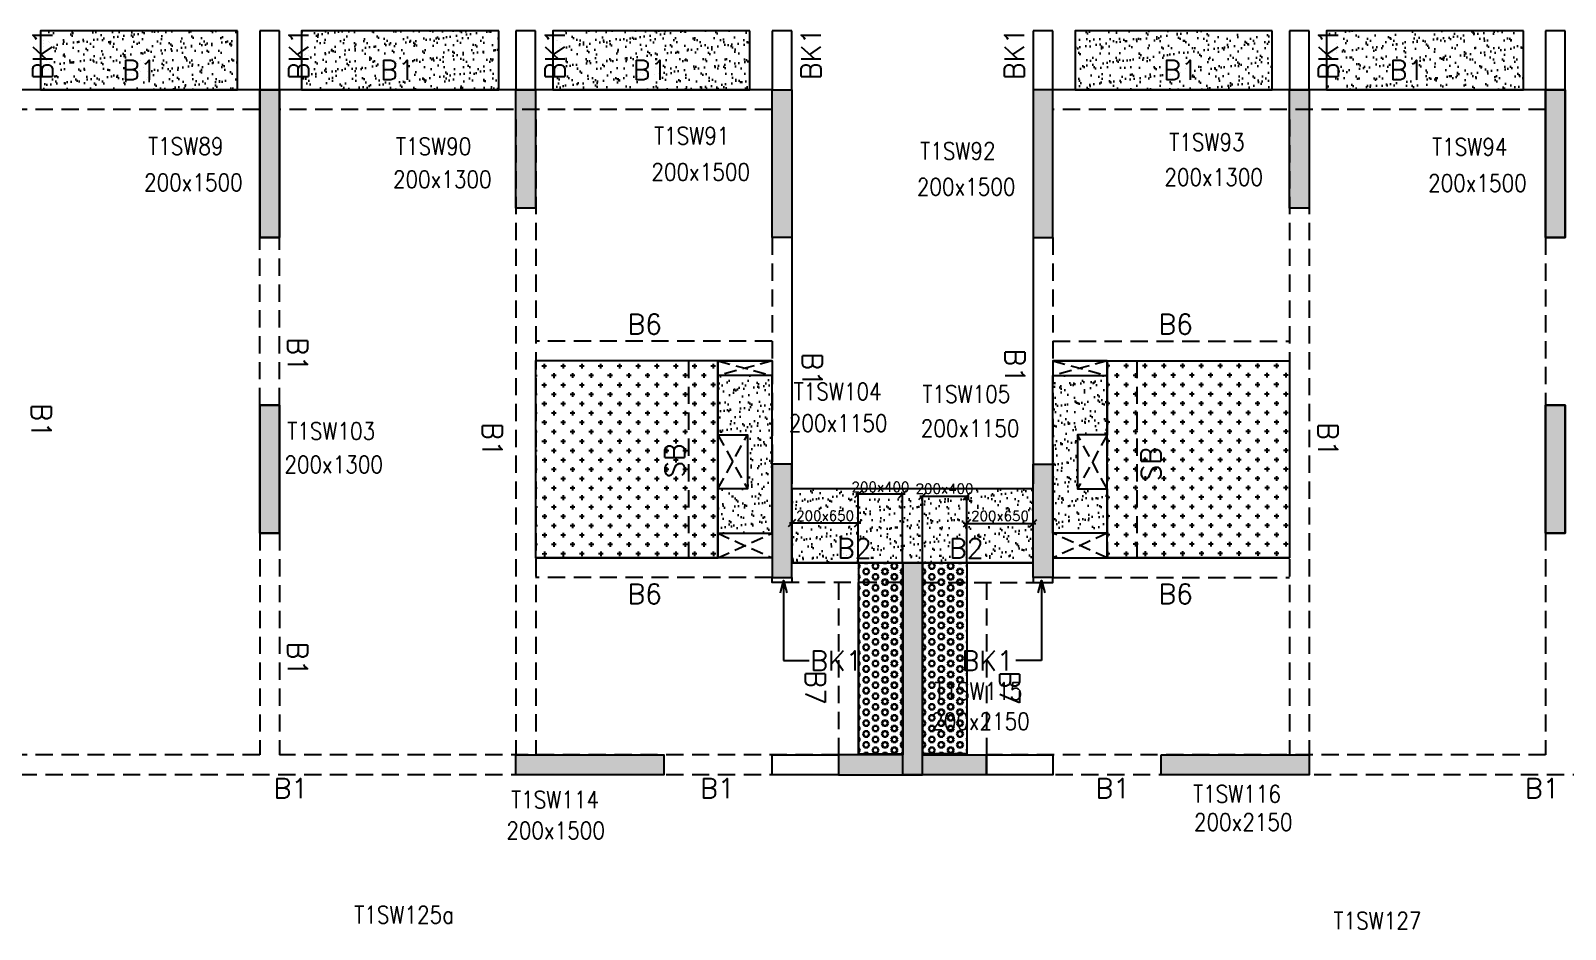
# Model space of a CAD drawing. Header units: millimetres. Extents: x 1078357 to 2594950, y -5122486 to -4636555.
# Drawn here: x 1424176 to 1439751, y -4665329 to -4656210 of the extents above; entities that cross this region are included whole.
import ezdxf

# ---------------------------------------------------------------- set-up
doc = ezdxf.new("R2010")
doc.units = ezdxf.units.MM
doc.header["$PDMODE"] = 35
for name, pattern in [('CONTINOUS', [0]), ('HIDDEN', [0.375, 0.25, -0.125]), ('New Retail block$0$CONTINOUS', [0])]:
    doc.linetypes.add(name, pattern=pattern)
doc.layers.get('0').update_dxf_attribs({"lineweight": 0})
doc.layers.get('Defpoints').update_dxf_attribs({"lineweight": 0})
for name, color, linetype, lineweight in [('A-_ANOTDIMA_D-', 6, 'Continuous', 13), ('COL. NO.', 30, 'Continuous', 25), ('COL. SIZE', 7, 'Continuous', 25), ('DIM', 9, 'Continuous', 25), ('HATCH', 8, 'Continuous', 30)]:
    doc.layers.add(name, color=color, linetype=linetype, lineweight=lineweight)
for name, color, linetype in [('B-200x325', 201, 'HIDDEN'), ('DROP SLAB', 8, 'Continuous'), ('NON STR. RCC WALL', 6, 'Continuous'), ('S-BEAM', 3, 'HIDDEN'), ('S-BEAM NO.', 6, 'Continuous'), ('S-COLUMN', 1, 'Continuous'), ('S-CUTOUT', 8, 'HIDDEN'), ('S-SLAB-PROJECTION', 54, 'New Retail block$0$CONTINOUS'), ('SLAB FOLD', 8, 'Continuous')]:
    doc.layers.add(name, color=color, linetype=linetype)
doc.styles.add('Roman', font='romans')
doc.styles.add('ROMANS', font='romans.shx', dxfattribs={"width": 0.85})
doc.dimstyles.new('HARESH', dxfattribs={"dimtxt": 150, "dimasz": 75, "dimexe": 0, "dimexo": 0, "dimgap": 25, "dimtad": 1, "dimdec": 0, "dimdsep": 46, "dimtxsty": 'Roman', "dimblk": 'OBLIQUE', "dimcen": 225, "dimdle": 25, "dimclrd": 2, "dimclre": 2, "dimclrt": 7, "dimadec": 8, "dimazin": 1, "dimtfac": 1, "dimtdec": 0, "dimtmove": 0, "dimatfit": 0, "dimfxl": 1, "dimlwd": -1, "dimlwe": -1, "dimarcsym": 0})
pattern_1 = [(37.4701541, (-1550182.07, 9330760.54), (-4.7236114, 146.8264517), [0, -115.824, 0, -129.54, 0, -123.825]), (7.4701541, (-1550182.07, 9330760.54), (134.9689868, 214.9772528), [0, -62.484, 0, -104.394, 0, -40.005]), (327.4701541, (-1550275.8, 9330760.59), (237.2979035, 0.3075449), [0, -38.1, 0, -137.16, 0, -179.07]), (317.4701541, (-1550275.8, 9330760.6), (229.1017424, 66.759465), [0, -19.05, 0, -89.916, 0, -102.87])]
pattern_2 = [(180.03079016, (-3005965.24, 14064915.91), (-95.1987999, -95.3011726), [47.625, -142.875]), (270.03079016, (-3005989.06, 14064939.705), (95.3011726, -95.1987999), [47.625, -142.875])]
pattern_3 = [(180, (1358376.37, -4474804.687), (-7e-15, -54.992613), [31.75, -63.5]), (300, (1358376.37, -4474804.687), (47.625, 27.496307), [31.75, -63.5]), (240, (1358344.62, -4474804.687), (47.625, -27.496307), [31.75, -63.5])]

# ---------------------------------------------------------------- blocks, each defined once
blk = doc.blocks.new('_Oblique')
at = {"color": 0, "linetype": 'ByBlock', "lineweight": -2}
blk.add_line((-0.5, -0.5), (0.5, 0.5), dxfattribs=at)
blk = doc.blocks.new('*D1187')
at = {"layer": 'Defpoints', "color": 0, "ltscale": 700, "transparency": 16777216}
for p in [(1432576, -4660914), (1432576, -4661609, 0), (1433026, -4661609, 0)]:
    blk.add_point(p, dxfattribs=at)
at = {"layer": 'DIM', "color": 2, "ltscale": 700, "transparency": 16777216}
for p, q in [((1433051, -4660914), (1432551, -4660914)), ((1432576, -4661609), (1432576, -4660914)), ((1433026, -4661609), (1433026, -4660914))]:
    blk.add_line(p, q, dxfattribs=at)
at = {"layer": 'DIM', "color": 2, "ltscale": 700, "transparency": 16777216, "xscale": 75, "yscale": 75, "zscale": 75, "rotation": 180}
blk.add_blockref('_Oblique', (1432576, -4660914), dxfattribs=at)
at = {"layer": 'DIM', "color": 2, "ltscale": 700, "transparency": 16777216, "xscale": 75, "yscale": 75, "zscale": 75}
blk.add_blockref('_Oblique', (1433026, -4660914), dxfattribs=at)
at = {"layer": 'DIM', "color": 7, "ltscale": 700, "transparency": 16777216, "insert": (1432801, -4660839), "char_height": 150, "attachment_point": 5, "style": 'Roman'}
blk.add_mtext('{\\H0.666667x;200x400}', dxfattribs=at)
blk = doc.blocks.new('*D1188')
at = {"layer": 'Defpoints', "color": 0, "ltscale": 700, "transparency": 16777216}
for p in [(1431901, -4661207), (1431901, -4661609, 0), (1432576, -4661609, 0)]:
    blk.add_point(p, dxfattribs=at)
at = {"layer": 'DIM', "color": 2, "ltscale": 700, "transparency": 16777216}
for p, q in [((1432601, -4661207), (1431876, -4661207)), ((1431901, -4661609), (1431901, -4661207)), ((1432576, -4661609), (1432576, -4661207))]:
    blk.add_line(p, q, dxfattribs=at)
at = {"layer": 'DIM', "color": 2, "ltscale": 700, "transparency": 16777216, "xscale": 75, "yscale": 75, "zscale": 75, "rotation": 180}
blk.add_blockref('_Oblique', (1431901, -4661207), dxfattribs=at)
at = {"layer": 'DIM', "color": 2, "ltscale": 700, "transparency": 16777216, "xscale": 75, "yscale": 75, "zscale": 75}
blk.add_blockref('_Oblique', (1432576, -4661207), dxfattribs=at)
at = {"layer": 'DIM', "color": 7, "ltscale": 700, "transparency": 16777216, "insert": (1432239, -4661132), "char_height": 150, "attachment_point": 5, "style": 'Roman'}
blk.add_mtext('{\\H0.666667x;200x650}', dxfattribs=at)
blk = doc.blocks.new('*D1189')
at = {"layer": 'Defpoints', "color": 0, "ltscale": 700, "transparency": 16777216}
for p in [(1433676, -4660932), (1433226, -4661609, 0), (1433676, -4661609, 0)]:
    blk.add_point(p, dxfattribs=at)
at = {"layer": 'DIM', "color": 2, "ltscale": 700, "transparency": 16777216}
for p, q in [((1433201, -4660932), (1433701, -4660932)), ((1433226, -4661609), (1433226, -4660932)), ((1433676, -4661609), (1433676, -4660932))]:
    blk.add_line(p, q, dxfattribs=at)
at = {"layer": 'DIM', "color": 2, "ltscale": 700, "transparency": 16777216, "xscale": 75, "yscale": 75, "zscale": 75, "rotation": 180}
blk.add_blockref('_Oblique', (1433226, -4660932), dxfattribs=at)
at = {"layer": 'DIM', "color": 2, "ltscale": 700, "transparency": 16777216, "xscale": 75, "yscale": 75, "zscale": 75}
blk.add_blockref('_Oblique', (1433676, -4660932), dxfattribs=at)
at = {"layer": 'DIM', "color": 7, "ltscale": 700, "transparency": 16777216, "insert": (1433451, -4660857), "char_height": 150, "attachment_point": 5, "style": 'Roman'}
blk.add_mtext('{\\H0.666667x;200x400}', dxfattribs=at)
blk = doc.blocks.new('*D1190')
at = {"layer": 'Defpoints', "color": 0, "ltscale": 700, "transparency": 16777216}
for p in [(1434351, -4661209), (1433676, -4661609, 0), (1434351, -4661609, 0)]:
    blk.add_point(p, dxfattribs=at)
at = {"layer": 'DIM', "color": 2, "ltscale": 700, "transparency": 16777216}
for p, q in [((1433651, -4661209), (1434376, -4661209)), ((1433676, -4661609), (1433676, -4661209)), ((1434351, -4661609), (1434351, -4661209))]:
    blk.add_line(p, q, dxfattribs=at)
at = {"layer": 'DIM', "color": 2, "ltscale": 700, "transparency": 16777216, "xscale": 75, "yscale": 75, "zscale": 75, "rotation": 180}
blk.add_blockref('_Oblique', (1433676, -4661209), dxfattribs=at)
at = {"layer": 'DIM', "color": 2, "ltscale": 700, "transparency": 16777216, "xscale": 75, "yscale": 75, "zscale": 75}
blk.add_blockref('_Oblique', (1434351, -4661209), dxfattribs=at)
at = {"layer": 'DIM', "color": 7, "ltscale": 700, "transparency": 16777216, "insert": (1434014, -4661134), "char_height": 150, "attachment_point": 5, "style": 'Roman'}
blk.add_mtext('{\\H0.666667x;200x650}', dxfattribs=at)
blk = doc.blocks.new('G$CD63B60BD')
at = {"layer": 'COL. NO.', "linetype": 'Continuous', "style": 'ROMANS', "width": 0.85}
for s, p in [('T1SW91', (74827, 15346, -320)), ('T1SW93', (80056, 15282, -320)), ('T1SW89', (69692, 15241, -320)), ('T1SW90', (72207, 15239, -270)), ('T1SW92', (77528, 15192, -320)), ('T1SW94', (82723, 15234, -320)), ('T1SW104', (76244, 12751, -320)), ('T1SW105', (77550, 12725, -320)), ('T1SW103', (71104, 12350, -320)), ('T1SW115', (77672, 9711, -320)), ('T1SW114', (73376, 8609, -320)), ('T1SW116', (80297, 8667, -320)), ('T1SW125a', (71784, 7441, -320)), ('T1SW127', (81723, 7381, -320))]:
    blk.add_text(s, height=175, dxfattribs=at).set_placement(p)
at = {"layer": 'COL. SIZE', "linetype": 'Continuous', "style": 'ROMANS', "width": 0.85}
for s, p in [('200x1500', (74800, 14979, -320)), ('200x1500', (69651, 14873, -320)), ('200x1300', (72177, 14904, -270)), ('200x1500', (77494, 14828, -320)), ('200x1300', (80006, 14926, -320)), ('200x1500', (82683, 14866, -320)), ('200x1150', (76195, 12430, -320)), ('200x1150', (77534, 12377, -320)), ('200x1300', (71075, 12010, -320)), ('200x2150', (77639, 9404, -320)), ('200x1500', (73327, 8296, -320)), ('200x2150', (80306, 8381, -320))]:
    blk.add_text(s, height=175, dxfattribs=at).set_placement(p)

msp = doc.modelspace()

# ---------------------------------------------------------------- hatches: boundary and pattern name
at = {"layer": 'DROP SLAB'}
h = msp.add_hatch(dxfattribs=at)
h.set_pattern_fill('CROSS', color=8, scale=15, angle=179.96921)
h.set_pattern_definition(pattern_2)
h.paths.add_polyline_path([(1431150.9, -4659560), (1429301.2, -4659560), (1429301.2, -4661559.8), (1431150.9, -4661559.8)])
h = msp.add_hatch(dxfattribs=at)
h.set_pattern_fill('CROSS', color=8, scale=15, angle=0.03079)
h.set_pattern_definition(pattern_2)
h.paths.add_polyline_path([(1435101.4, -4659559.9), (1436951.2, -4659559.9), (1436951.2, -4661559.7), (1435101.4, -4661559.7)])
at = {"layer": 'HATCH'}
h = msp.add_hatch(dxfattribs=at)
h.set_pattern_fill('AR-SAND', color=8, scale=3, angle=179.97015)
h.set_pattern_definition([(37.4701541, (-1539682.07, 9330760.54), (-4.7236114, 146.8264517), [0, -115.824, 0, -129.54, 0, -123.825]), (7.4701541, (-1539682.07, 9330760.54), (134.9689868, 214.9772528), [0, -62.484, 0, -104.394, 0, -40.005]), (327.4701541, (-1539775.8, 9330760.59), (237.2979035, 0.3075449), [0, -38.1, 0, -137.16, 0, -179.07]), (317.4701541, (-1539775.8, 9330760.6), (229.1017424, 66.759465), [0, -19.05, 0, -89.916, 0, -102.87])])
h.paths.add_polyline_path([(1426276.5, -4656209.7), (1424276.5, -4656209.7), (1424276.5, -4656809.7), (1426276.5, -4656809.7)])
h = msp.add_hatch(dxfattribs=at)
h.set_pattern_fill('AR-SAND', color=8, scale=3, angle=179.97015)
h.set_pattern_definition([(37.4701541, (-1542332.07, 9330760.54), (-4.7236114, 146.8264517), [0, -115.824, 0, -129.54, 0, -123.825]), (7.4701541, (-1542332.07, 9330760.54), (134.9689868, 214.9772528), [0, -62.484, 0, -104.394, 0, -40.005]), (327.4701541, (-1542425.8, 9330760.59), (237.2979035, 0.3075449), [0, -38.1, 0, -137.16, 0, -179.07]), (317.4701541, (-1542425.8, 9330760.6), (229.1017424, 66.759465), [0, -19.05, 0, -89.916, 0, -102.87])])
h.paths.add_polyline_path([(1428926.5, -4656209.7), (1426926.5, -4656209.7), (1426926.5, -4656809.7), (1428926.5, -4656809.7)])
h = msp.add_hatch(dxfattribs=at)
h.set_pattern_fill('AR-SAND', color=8, scale=3, angle=179.97015)
h.set_pattern_definition([(37.4701541, (-1544882.07, 9330760.54), (-4.7236114, 146.8264517), [0, -115.824, 0, -129.54, 0, -123.825]), (7.4701541, (-1544882.07, 9330760.54), (134.9689868, 214.9772528), [0, -62.484, 0, -104.394, 0, -40.005]), (327.4701541, (-1544975.8, 9330760.59), (237.2979035, 0.3075449), [0, -38.1, 0, -137.16, 0, -179.07]), (317.4701541, (-1544975.8, 9330760.6), (229.1017424, 66.759465), [0, -19.05, 0, -89.916, 0, -102.87])])
h.paths.add_polyline_path([(1431476.5, -4656209.7), (1429476.5, -4656209.7), (1429476.5, -4656809.7), (1431476.5, -4656809.7)])
h = msp.add_hatch(dxfattribs=at)
h.set_pattern_fill('AR-SAND', color=8, scale=3, angle=179.97015)
h.set_pattern_definition(pattern_1)
h.paths.add_polyline_path([(1436776.5, -4656209.7), (1434776.5, -4656209.7), (1434776.5, -4656809.7), (1436776.5, -4656809.7)])
h = msp.add_hatch(dxfattribs=at)
h.set_pattern_fill('AR-SAND', color=8, scale=3, angle=179.97015)
h.set_pattern_definition(pattern_1)
h.paths.add_polyline_path([(1439326.5, -4656209.7), (1437326.5, -4656209.7), (1437326.5, -4656809.7), (1439326.5, -4656809.7)])
h = msp.add_hatch(dxfattribs=at)
h.set_pattern_fill('AR-SAND', color=8, scale=3, angle=0.02985)
h.set_pattern_definition([(37.47015413, (-3600332.39, 18698798.93), (-4.72361136, 146.8264517), [0, -115.824, 0, -129.54, 0, -123.825]), (7.4701541, (-3600332.39, 18698798.93), (134.9689868, 214.9772528), [0, -62.484, 0, -104.394, 0, -40.005]), (327.4701541, (-3600426.11, 18698798.98), (237.2979035, 0.3075449), [0, -38.1, 0, -137.16, 0, -179.07]), (317.4701541, (-3600426.11, 18698798.98), (229.1017424, 66.759465), [0, -19.05, 0, -89.916, 0, -102.87])])
h.paths.add_polyline_path([(1431700.6, -4659709.7), (1431150.6, -4659709.7), (1431150.6, -4660309.7), (1431450.6, -4660309.7), (1431450.6, -4660859.7), (1431150.6, -4660859.6), (1431150.6, -4661309.7), (1431700.6, -4661309.7)])
h = msp.add_hatch(dxfattribs=at)
h.set_pattern_fill('AR-SAND', color=8, scale=3, angle=179.97015)
h.set_pattern_definition([(37.47015413, (-3600331.62, 18698798.86), (-4.72361136, 146.8264517), [0, -115.824, 0, -129.54, 0, -123.825]), (7.4701541, (-3600331.62, 18698798.86), (134.9689868, 214.9772528), [0, -62.484, 0, -104.394, 0, -40.005]), (327.4701541, (-3600425.34, 18698798.9), (237.2979035, 0.3075449), [0, -38.1, 0, -137.16, 0, -179.07]), (317.4701541, (-3600425.34, 18698798.9), (229.1017424, 66.759465), [0, -19.05, 0, -89.916, 0, -102.87])])
h.paths.add_polyline_path([(1434551.3, -4659709.8), (1435101.3, -4659709.8), (1435101.3, -4660309.8), (1434801.4, -4660309.8), (1434801.4, -4660859.8), (1435101.3, -4660859.7), (1435101.3, -4661309.8), (1434551.4, -4661309.8)])
h = msp.add_hatch(dxfattribs=at)
h.set_pattern_fill('AR-SAND', color=8, scale=3, angle=179.97015)
h.set_pattern_definition([(37.4701541, (-2642106.74, 14014729.64), (-4.72361136, 146.8264517), [0, -115.824, 0, -129.54, 0, -123.825]), (7.4701541, (-2642106.74, 14014729.64), (134.9689868, 214.9772528), [0, -62.484, 0, -104.394, 0, -40.005]), (327.4701541, (-2642200.47, 14014729.69), (237.2979035, 0.3075449), [0, -38.1, 0, -137.16, 0, -179.07]), (317.4701541, (-2642200.47, 14014729.69), (229.1017424, 66.759465), [0, -19.05, 0, -89.916, 0, -102.87])])
h.paths.add_polyline_path([(1434351.5, -4660859.6), (1431901.5, -4660859.6), (1431901.5, -4661609.7), (1434351.5, -4661609.7)])
h = msp.add_hatch(dxfattribs=at)
h.set_pattern_fill('AR-SAND', color=8, scale=3, angle=179.97015)
h.set_pattern_definition([(37.4701541, (-2642106.78, 14014729.64), (-4.72361136, 146.8264517), [0, -115.824, 0, -129.54, 0, -123.825]), (7.4701541, (-2642106.78, 14014729.64), (134.9689868, 214.9772528), [0, -62.484, 0, -104.394, 0, -40.005]), (327.4701541, (-2642200.51, 14014729.69), (237.2979035, 0.3075449), [0, -38.1, 0, -137.16, 0, -179.07]), (317.4701541, (-2642200.5, 14014729.69), (229.1017424, 66.759465), [0, -19.05, 0, -89.916, 0, -102.87])])
h.paths.add_polyline_path([(1434351.5, -4661009.7), (1431901.5, -4661009.7), (1431901.5, -4661609.7), (1434351.5, -4661609.7)])
at = {"layer": 'HATCH', "ltscale": 1000}
h = msp.add_hatch(dxfattribs=at)
h.set_pattern_fill('HEX', color=8, scale=10, angle=180)
h.set_pattern_definition(pattern_3)
h.paths.add_polyline_path([(1433026.4, -4663549.1), (1432576.4, -4663549.1), (1432576.4, -4661609.7), (1433026.4, -4661609.7)])
h = msp.add_hatch(dxfattribs=at)
h.set_pattern_fill('HEX', color=8, scale=10, angle=180)
h.set_pattern_definition(pattern_3)
h.paths.add_polyline_path([(1433676.3, -4663549.6), (1433226.3, -4663549.6), (1433226.3, -4661609.7), (1433676.3, -4661609.7)])
at = {"layer": 'S-COLUMN', "lineweight": 25, "extrusion": (-1.00316e-06, 2.11765e-11, 1)}
h = msp.add_hatch(color=1, dxfattribs=at)
h.dxf.hatch_style = 1
h.paths.add_polyline_path([(1426501.3, -4656809.8), (1426701.3, -4656809.8), (1426701.3, -4658309.7), (1426501.3, -4658309.7)])
at = {"layer": 'S-COLUMN', "lineweight": 25, "extrusion": (1.00316e-06, 1.91639e-11, 1)}
h = msp.add_hatch(color=1, dxfattribs=at)
h.dxf.hatch_style = 1
h.paths.add_polyline_path([(1426701.3, -4656809.8), (1426501.3, -4656809.8), (1426501.3, -4658309.7), (1426701.3, -4658309.7)])
at = {"layer": 'S-COLUMN', "lineweight": 25}
h = msp.add_hatch(color=1, dxfattribs=at)
h.dxf.hatch_style = 1
h.paths.add_polyline_path([(1429101.3, -4658009.8), (1429301.3, -4658009.8), (1429301.3, -4656809.8), (1429101.3, -4656809.8)])
at = {"layer": 'S-COLUMN', "lineweight": 25, "extrusion": (-1.00316e-06, 2.11765e-11, 1)}
h = msp.add_hatch(color=1, dxfattribs=at)
h.dxf.hatch_style = 1
h.paths.add_polyline_path([(1431701.3, -4656809.8), (1431901.3, -4656809.8), (1431901.3, -4658309.7), (1431701.3, -4658309.7)])
at = {"layer": 'S-COLUMN', "lineweight": 25, "extrusion": (1.00316e-06, 1.91639e-11, 1)}
h = msp.add_hatch(color=1, dxfattribs=at)
h.dxf.hatch_style = 1
h.paths.add_polyline_path([(1434551.3, -4656809.8), (1434351.3, -4656809.8), (1434351.3, -4658309.7), (1434551.3, -4658309.7)])
at = {"layer": 'S-COLUMN', "lineweight": 25}
h = msp.add_hatch(color=1, dxfattribs=at)
h.dxf.hatch_style = 1
h.paths.add_polyline_path([(1436951.3, -4658009.8), (1437151.3, -4658009.8), (1437151.3, -4656809.8), (1436951.3, -4656809.8)])
at = {"layer": 'S-COLUMN', "lineweight": 25, "extrusion": (-1.00316e-06, 2.11765e-11, 1)}
h = msp.add_hatch(color=1, dxfattribs=at)
h.dxf.hatch_style = 1
h.paths.add_polyline_path([(1439551.3, -4656809.8), (1439751.3, -4656809.8), (1439751.3, -4658309.7), (1439551.3, -4658309.7)])
at = {"layer": 'S-COLUMN', "lineweight": 25, "extrusion": (1.00316e-06, 1.91639e-11, 1)}
h = msp.add_hatch(color=1, dxfattribs=at)
h.dxf.hatch_style = 1
h.paths.add_polyline_path([(1439751.3, -4656809.8), (1439551.3, -4656809.8), (1439551.3, -4658309.7), (1439751.3, -4658309.7)])
at = {"layer": 'S-COLUMN', "lineweight": 25, "extrusion": (-1.00316e-06, 2.11765e-11, 1)}
h = msp.add_hatch(color=1, dxfattribs=at)
h.dxf.hatch_style = 1
h.paths.add_polyline_path([(1426501.3, -4661309.7), (1426701.3, -4661309.7), (1426701.3, -4660009.7), (1426501.3, -4660009.7)])
at = {"layer": 'S-COLUMN', "lineweight": 25, "extrusion": (1.00316e-06, 1.91639e-11, 1)}
h = msp.add_hatch(color=1, dxfattribs=at)
h.dxf.hatch_style = 1
h.paths.add_polyline_path([(1426701.3, -4661309.7), (1426501.3, -4661309.7), (1426501.3, -4660009.7), (1426701.3, -4660009.7)])
at = {"layer": 'S-COLUMN', "lineweight": 25, "extrusion": (-1.00316e-06, 2.11765e-11, 1)}
h = msp.add_hatch(color=1, dxfattribs=at)
h.dxf.hatch_style = 1
h.paths.add_polyline_path([(1439551.3, -4661309.7), (1439751.3, -4661309.7), (1439751.3, -4660009.7), (1439551.3, -4660009.7)])
at = {"layer": 'S-COLUMN', "lineweight": 25, "extrusion": (1.00316e-06, 1.91639e-11, 1)}
h = msp.add_hatch(color=1, dxfattribs=at)
h.dxf.hatch_style = 1
h.paths.add_polyline_path([(1439751.3, -4661309.7), (1439551.3, -4661309.7), (1439551.3, -4660009.7), (1439751.3, -4660009.7)])
at = {"layer": 'S-COLUMN', "lineweight": 25, "extrusion": (-1.00316e-06, 2.11765e-11, 1)}
h = msp.add_hatch(color=1, dxfattribs=at)
h.dxf.hatch_style = 1
h.paths.add_polyline_path([(1431701.3, -4661759.8), (1431901.3, -4661759.8), (1431901.3, -4660609.7), (1431701.3, -4660609.7)])
at = {"layer": 'S-COLUMN', "lineweight": 25, "extrusion": (1.00316e-06, 1.91639e-11, 1)}
h = msp.add_hatch(color=1, dxfattribs=at)
h.dxf.hatch_style = 1
h.paths.add_polyline_path([(1434551.3, -4661759.8), (1434351.3, -4661759.8), (1434351.3, -4660609.7), (1434551.3, -4660609.7)])
at = {"layer": 'S-COLUMN', "lineweight": 25}
h = msp.add_hatch(color=1, dxfattribs=at)
h.dxf.hatch_style = 1
h.paths.add_polyline_path([(1433026.3, -4663559.9), (1432376.3, -4663559.9), (1432376.3, -4663759.9), (1433226.3, -4663759.9), (1433226.3, -4661609.9), (1433026.3, -4661609.9)])
at = {"layer": 'S-COLUMN', "lineweight": 25, "extrusion": (1.00316e-06, 1.91639e-11, 1)}
h = msp.add_hatch(color=1, dxfattribs=at)
h.dxf.hatch_style = 1
h.paths.add_polyline_path([(1433226.3, -4663559.9), (1433876.3, -4663559.9), (1433876.3, -4663759.9), (1433026.3, -4663759.9), (1433026.3, -4661609.9), (1433226.3, -4661609.9)])
at = {"layer": 'S-COLUMN', "lineweight": 25}
h = msp.add_hatch(color=1, dxfattribs=at)
h.dxf.hatch_style = 1
h.paths.add_polyline_path([(1429101.3, -4663559.7), (1430601.3, -4663559.7), (1430601.3, -4663759.7), (1429101.3, -4663759.7)])
h = msp.add_hatch(color=1, dxfattribs=at)
h.dxf.hatch_style = 1
h.paths.add_polyline_path([(1435651.3, -4663559.7), (1437151.3, -4663559.7), (1437151.3, -4663759.7), (1435651.3, -4663759.7)])

# ---------------------------------------------------------------- linework, layer by layer
at = {"layer": 'DROP SLAB', "color": 3, "linetype": 'CONTINOUS', "ltscale": 500, "elevation": 0}
for points in [[(1431150.9, -4659560), (1429301.2, -4659560), (1429301.2, -4661559.8), (1431150.9, -4661559.8)], [(1431150.9, -4659560), (1431700.9, -4659560), (1431700.9, -4659709.8), (1431150.9, -4659709.8)], [(1435101.4, -4659560), (1434551.4, -4659560), (1434551.4, -4659709.8), (1435101.4, -4659709.8)], [(1435101.4, -4659559.9), (1436951.2, -4659559.9), (1436951.2, -4661559.7), (1435101.4, -4661559.7)], [(1431151.3, -4660309.7), (1431451.3, -4660309.7), (1431451.3, -4660859.7), (1431151.3, -4660859.7)], [(1435101.4, -4660309.8), (1434801.4, -4660309.8), (1434801.4, -4660859.8), (1435101.4, -4660859.8)], [(1431151.4, -4661309.8), (1431701.2, -4661309.8), (1431701.2, -4661559.8), (1431151.4, -4661559.8)], [(1435101.4, -4661309.8), (1434551.5, -4661309.8), (1434551.5, -4661559.8), (1435101.4, -4661559.8)]]:
    msp.add_lwpolyline(points, close=True, dxfattribs=at)
at = {"layer": 'NON STR. RCC WALL', "elevation": 0}
for points in [[(1432376.3, -4663559.9), (1432376.3, -4663759.9), (1431701.3, -4663759.8), (1431701.3, -4663559.8)], [(1434551.3, -4663559.8), (1434551.3, -4663759.8), (1433876.3, -4663759.9), (1433876.3, -4663559.9)]]:
    msp.add_lwpolyline(points, close=True, dxfattribs=at)
at = {"layer": 'S-BEAM', "linetype": 'CONTINOUS', "ltscale": 700}
for p, q in [((1426701.2, -4656209.7, 0), (1426501.2, -4656209.7, 0)), ((1426501.2, -4656209.7, 0), (1426501.2, -4656809.7, 0)), ((1426701.2, -4656809.7, 0), (1426701.2, -4656209.7, 0)), ((1429301.2, -4656209.7, 0), (1429101.2, -4656209.7, 0)), ((1429101.2, -4656209.7, 0), (1429101.2, -4656809.7, 0)), ((1429301.2, -4656809.7, 0), (1429301.2, -4656209.7, 0)), ((1431901.2, -4656209.7, 0), (1431701.2, -4656209.7, 0)), ((1431701.2, -4656209.7, 0), (1431701.2, -4656809.7, 0)), ((1431901.2, -4656809.7, 0), (1431901.2, -4656209.7, 0)), ((1434551.2, -4656209.7, 0), (1434351.2, -4656209.7, 0)), ((1434351.2, -4656209.7, 0), (1434351.2, -4656809.7, 0)), ((1434551.2, -4656809.7, 0), (1434551.2, -4656209.7, 0)), ((1437151.2, -4656209.7, 0), (1436951.2, -4656209.7, 0)), ((1436951.2, -4656209.7, 0), (1436951.2, -4656809.7, 0)), ((1437151.2, -4656809.7, 0), (1437151.2, -4656209.7, 0)), ((1439751.2, -4656209.7, 0), (1439551.2, -4656209.7, 0)), ((1439551.2, -4656209.7, 0), (1439551.2, -4656809.7, 0)), ((1439751.2, -4656809.7, 0), (1439751.2, -4656209.7, 0)), ((1426501.5, -4656809.7, 0), (1421501.5, -4656809.7, 0)), ((1431701.5, -4656809.7, 0), (1426701.5, -4656809.7, 0)), ((1439551.5, -4656809.7, 0), (1434551.5, -4656809.7, 0)), ((1431901.5, -4658309.7, 0), (1431901.5, -4660809.7, 0)), ((1434351.5, -4658309.7, 0), (1434351.5, -4660809.7, 0)), ((1434351.5, -4661609.7, 0), (1431901.5, -4661609.7, 0))]:
    msp.add_line(p, q, dxfattribs=at)
at = {"layer": 'S-BEAM', "linetype": 'HIDDEN', "ltscale": 700}
for p, q in [((1426501.5, -4657009.7, 0), (1421501.5, -4657009.7, 0)), ((1431701.5, -4657009.7, 0), (1426701.5, -4657009.7, 0)), ((1439551.5, -4657009.7, 0), (1434551.5, -4657009.7, 0)), ((1429101.5, -4657109.7, 0), (1429101.5, -4663559.6, 0)), ((1429301.5, -4657109.7, 0), (1429301.5, -4663559.6, 0)), ((1436951.5, -4657109.7, 0), (1436951.5, -4663559.6, 0)), ((1437151.5, -4657109.7, 0), (1437151.5, -4663559.6, 0)), ((1426501.5, -4660009.7, 0), (1426501.5, -4658309.7, 0)), ((1426701.5, -4660009.7, 0), (1426701.5, -4658309.7, 0)), ((1431701.5, -4658309.7, 0), (1431701.5, -4660809.7, 0)), ((1434551.5, -4658309.7, 0), (1434551.5, -4660809.7, 0)), ((1439551.5, -4658309.7, 0), (1439551.5, -4660009.7, 0)), ((1430850.9, -4659560, 0), (1430850.9, -4661559.8, 0)), ((1435101.2, -4659560.2, 0), (1435101.2, -4661560, 0)), ((1435401.2, -4659560.2, 0), (1435401.2, -4661560, 0)), ((1426501.5, -4661309.8, 0), (1426501.5, -4663559.7, 0)), ((1426701.5, -4661309.8, 0), (1426701.5, -4663559.7, 0)), ((1439551.5, -4661309.8, 0), (1439551.5, -4663559.7, 0)), ((1433026.5, -4661809.7, 0), (1431901.5, -4661809.7, 0)), ((1433226.5, -4661809.7, 0), (1434351.5, -4661809.7, 0)), ((1426501.5, -4663559.6, 0), (1420176.3, -4663559.6, 0)), ((1432376.3, -4663559.6, 0), (1426701.5, -4663559.6, 0)), ((1439551.5, -4663559.6, 0), (1433876.3, -4663559.6, 0)), ((1432376.3, -4663759.6, 0), (1420176.3, -4663759.6, 0)), ((1442101.5, -4663759.6, 0), (1433876.3, -4663759.6, 0))]:
    msp.add_line(p, q, dxfattribs=at)
at = {"layer": 'S-BEAM', "ltscale": 700}
for p, q in [((1431701.2, -4659360, 0), (1429301.2, -4659360, 0)), ((1434551.2, -4659359.9, 0), (1436951.2, -4659360, 0)), ((1431701, -4661759.8, 0), (1429301.2, -4661759.8, 0)), ((1432376.1, -4661809.7, 0), (1432376.1, -4663559.7, 0)), ((1433876.3, -4661809.7, 0), (1433876.3, -4663559.7, 0)), ((1434551.3, -4661759.7, 0), (1436951.2, -4661759.7, 0))]:
    msp.add_line(p, q, dxfattribs=at)
at = {"layer": 'S-BEAM', "linetype": 'Continuous', "ltscale": 700}
for p, q in [((1431701.2, -4659560, 0), (1429301.2, -4659560, 0)), ((1434551.2, -4659559.9, 0), (1436951.2, -4659560, 0)), ((1431701, -4661559.8, 0), (1429301.2, -4661559.8, 0)), ((1434551.3, -4661559.7, 0), (1436951.2, -4661559.7, 0)), ((1432576.1, -4661809.7, 0), (1432576.1, -4663549.1, 0)), ((1433676.3, -4661809.7, 0), (1433676.3, -4663549.1, 0))]:
    msp.add_line(p, q, dxfattribs=at)
at = {"layer": 'S-BEAM', "linetype": 'ByBlock', "ltscale": 700}
msp.add_line((1431150.9, -4659560, 0), (1431150.9, -4661559.8, 0), dxfattribs=at)
at = {"layer": 'S-BEAM', "linetype": 'Continuous', "ltscale": 700, "elevation": 0}
for points in [[(1431701.5, -4661759.7), (1431901.5, -4661759.7), (1431901.5, -4661809.9), (1431701.5, -4661809.9)], [(1434551.5, -4661759.7), (1434351.5, -4661759.7), (1434351.5, -4661809.9), (1434551.5, -4661809.9)]]:
    msp.add_lwpolyline(points, close=True, dxfattribs=at)
at = {"layer": 'S-COLUMN', "color": 1, "lineweight": 25, "extrusion": (-1.00316e-06, 2.11765e-11, 1), "elevation": -1.4}
for points in [[(1426501.3, -4656809.8), (1426701.3, -4656809.8), (1426701.3, -4658309.7), (1426501.3, -4658309.7)], [(1431701.3, -4656809.8), (1431901.3, -4656809.8), (1431901.3, -4658309.7), (1431701.3, -4658309.7)], [(1439551.3, -4656809.8), (1439751.3, -4656809.8), (1439751.3, -4658309.7), (1439551.3, -4658309.7)], [(1426501.3, -4661309.7), (1426701.3, -4661309.7), (1426701.3, -4660009.7), (1426501.3, -4660009.7)], [(1439551.3, -4661309.7), (1439751.3, -4661309.7), (1439751.3, -4660009.7), (1439551.3, -4660009.7)], [(1431701.3, -4661759.8), (1431901.3, -4661759.8), (1431901.3, -4660609.7), (1431701.3, -4660609.7)]]:
    msp.add_lwpolyline(points, close=True, dxfattribs=at)
at = {"layer": 'S-COLUMN', "color": 1, "lineweight": 25, "extrusion": (1.00316e-06, 1.91639e-11, 1)}
for points, elevation in [([(1426701.3, -4656809.8), (1426501.3, -4656809.8), (1426501.3, -4658309.7), (1426701.3, -4658309.7)], 1.4), ([(1434551.3, -4656809.8), (1434351.3, -4656809.8), (1434351.3, -4658309.7), (1434551.3, -4658309.7)], 1.4), ([(1439751.3, -4656809.8), (1439551.3, -4656809.8), (1439551.3, -4658309.7), (1439751.3, -4658309.7)], 1.4), ([(1426701.3, -4661309.7), (1426501.3, -4661309.7), (1426501.3, -4660009.7), (1426701.3, -4660009.7)], 1.4), ([(1439751.3, -4661309.7), (1439551.3, -4661309.7), (1439551.3, -4660009.7), (1439751.3, -4660009.7)], 1.2), ([(1434551.3, -4661759.8), (1434351.3, -4661759.8), (1434351.3, -4660609.7), (1434551.3, -4660609.7)], 1.4)]:
    msp.add_lwpolyline(points, close=True, dxfattribs=dict(at, elevation=elevation))
at = {"layer": 'S-COLUMN', "color": 1, "lineweight": 25, "elevation": 0}
for points in [[(1429101.3, -4656809.8), (1429301.3, -4656809.8), (1429301.3, -4658009.8), (1429101.3, -4658009.8)], [(1436951.3, -4656809.8), (1437151.3, -4656809.8), (1437151.3, -4658009.8), (1436951.3, -4658009.8)], [(1429101.3, -4663559.7), (1430601.3, -4663559.7), (1430601.3, -4663759.7), (1429101.3, -4663759.7)], [(1435651.3, -4663559.7), (1437151.3, -4663559.7), (1437151.3, -4663759.7), (1435651.3, -4663759.7)]]:
    msp.add_lwpolyline(points, close=True, dxfattribs=at)
msp.add_lwpolyline([(1433026.3, -4663559.9), (1432376.3, -4663559.9), (1432376.3, -4663759.9), (1433226.3, -4663759.9), (1433226.3, -4661609.9), (1433026.3, -4661609.9), (1433026.3, -4663559.9)], dxfattribs=at)
at = {"layer": 'S-COLUMN', "color": 1, "lineweight": 25, "extrusion": (1.00316e-06, 1.91639e-11, 1), "elevation": 1.4}
msp.add_lwpolyline([(1433226.3, -4663559.9), (1433876.3, -4663559.9), (1433876.3, -4663759.9), (1433026.3, -4663759.9), (1433026.3, -4661609.9), (1433226.3, -4661609.9), (1433226.3, -4663559.9)], dxfattribs=at)
at = {"layer": 'S-CUTOUT', "ltscale": 500}
for p, q in [((1431700.9, -4659559.8, 0), (1431150.9, -4659709.8, 0)), ((1431151.8, -4659560, 0), (1431700.9, -4659709.8, 0)), ((1434551.4, -4659559.8, 0), (1435101.4, -4659709.8, 0)), ((1435100.5, -4659560, 0), (1434551.4, -4659709.8, 0)), ((1431151.2, -4660309.7, 0), (1431451.3, -4660859.7, 0)), ((1431151.2, -4660859.7, 0), (1431451.3, -4660309.7, 0)), ((1435101.4, -4660309.8, 0), (1434801.4, -4660859.8, 0)), ((1435101.4, -4660859.8, 0), (1434801.4, -4660309.8, 0)), ((1431151.4, -4661309.8, 0), (1431701.2, -4661559.8, 0)), ((1431151.4, -4661559.8, 0), (1431701.4, -4661309.8, 0)), ((1435101.4, -4661559.8, 0), (1434551.4, -4661309.8, 0)), ((1435101.4, -4661309.8, 0), (1434551.5, -4661559.8, 0))]:
    msp.add_line(p, q, dxfattribs=at)
at = {"layer": 'S-SLAB-PROJECTION', "elevation": 0}
for points in [[(1426276.5, -4656209.7), (1424276.5, -4656209.7), (1424276.5, -4656809.7), (1426276.5, -4656809.7)], [(1428926.5, -4656209.7), (1426926.5, -4656209.7), (1426926.5, -4656809.7), (1428926.5, -4656809.7)], [(1431476.5, -4656209.7), (1429476.5, -4656209.7), (1429476.5, -4656809.7), (1431476.5, -4656809.7)], [(1436776.5, -4656209.7), (1434776.5, -4656209.7), (1434776.5, -4656809.7), (1436776.5, -4656809.7)], [(1439326.5, -4656209.7), (1437326.5, -4656209.7), (1437326.5, -4656809.7), (1439326.5, -4656809.7)], [(1434351.5, -4660859.6), (1431901.5, -4660859.6), (1431901.5, -4661609.7), (1434351.5, -4661609.7)]]:
    msp.add_lwpolyline(points, close=True, dxfattribs=at)
at = {"layer": 'SLAB FOLD', "color": 8, "ltscale": 1000, "elevation": 0}
for points in [[(1431700.6, -4659709.7), (1431150.6, -4659709.7), (1431150.6, -4660309.7), (1431450.6, -4660309.7), (1431450.6, -4660859.7), (1431150.6, -4660859.6), (1431150.6, -4661309.7), (1431700.6, -4661309.7), (1431700.6, -4659709.7)], [(1434551.3, -4659709.8), (1435101.3, -4659709.8), (1435101.3, -4660309.8), (1434801.4, -4660309.8), (1434801.4, -4660859.8), (1435101.3, -4660859.7), (1435101.3, -4661309.8), (1434551.4, -4661309.8), (1434551.3, -4659709.8)]]:
    msp.add_lwpolyline(points, dxfattribs=at)
for points in [[(1432576.2, -4663549.1), (1433026.2, -4663549.1), (1433026.2, -4661609.8), (1432576.2, -4661609.8)], [(1433676.5, -4663549.1), (1433226.4, -4663549.1), (1433226.4, -4661609.8), (1433676.5, -4661609.8)]]:
    msp.add_lwpolyline(points, close=True, dxfattribs=at)

# ---------------------------------------------------------------- block references
at = {"layer": 'A-_ANOTDIMA_D-', "color": 2, "ltscale": 700}
msp.add_blockref('G$CD63B60BD', (1355676.2, -4672709.7, 0), dxfattribs=at)

# ---------------------------------------------------------------- texts
at = {"layer": 'B-200x325', "linetype": 'Continuous', "ltscale": 700, "style": 'ROMANS'}
for rotation, p in [(0.00055, (1430231.7, -4659287.9, -2.7)), (359.99866, (1435620.7, -4659287.8, -2.7)), (0.00055, (1430231.7, -4662025, -2.7)), (359.99866, (1435620.7, -4662025, -2.7))]:
    msp.add_text('B6', height=200, rotation=rotation, dxfattribs=at).set_placement(p)
at = {"layer": 'S-BEAM NO.', "linetype": 'CONTINOUS', "ltscale": 700, "style": 'ROMANS'}
for p in [(1424396.9, -4656709.3, 50), (1426996.9, -4656709.3, 50), (1429596.9, -4656709.3, 50), (1432196.9, -4656709.3, 50)]:
    msp.add_text('BK1', height=200, rotation=90, dxfattribs=at).set_placement(p)
at = {"layer": 'S-BEAM NO.', "linetype": 'HIDDEN', "ltscale": 500, "style": 'ROMANS'}
for s, rotation, p in [('BK1', 90, (1434259.3, -4656709.3, 50)), ('BK1', 90, (1437446.9, -4656709.3, 50)), ('B1', 359.99906, (1425104.2, -4656709.3, -2.7)), ('B1', 359.99906, (1427721.3, -4656709.3, -2.7)), ('B1', 359.99906, (1430287.2, -4656709.3, -2.7)), ('B1', 359.99906, (1435669.9, -4656709.3, -2.7)), ('B1', 359.99906, (1437967.2, -4656709.3, -2.7)), ('B1', 269.99906, (1426785.4, -4659323.7, -2.7)), ('B1', 269.99906, (1432007.9, -4659475.6, -2.7)), ('B1', 269.99906, (1434065.4, -4659436.8, -2.7)), ('B1', 269.99906, (1424185.4, -4659993.9, -2.7)), ('B1', 269.99906, (1428762.8, -4660184.7, -2.7)), ('B1', 269.99906, (1437241.9, -4660184.7, -2.7)), ('B1', 269.99906, (1426784.6, -4662411.6, -2.7)), ('B1', 359.99906, (1426640.9, -4663996.9, -2.7)), ('B1', 359.99906, (1430969.8, -4663996.9, -2.7)), ('B1', 359.99906, (1434982, -4663996.9, -2.7)), ('B1', 359.99906, (1439341.6, -4663996.9, -2.7))]:
    msp.add_text(s, height=200, rotation=rotation, dxfattribs=at).set_placement(p)
at = {"layer": 'S-BEAM NO.', "linetype": 'Continuous', "ltscale": 700, "style": 'ROMANS'}
for s, rotation, p in [('SB', 90.00094, (1430812.6, -4660748.2, -2.7)), ('SB', 90.00094, (1435645.9, -4660784.3, -2.7)), ('BK1', 359.99906, (1432087.6, -4662703.7, -2.7)), ('BK1', 0.00094, (1433622.6, -4662703.7, -2.7)), ('B7', 269.99866, (1432040.8, -4662701.7, -5.4)), ('B7', 269.99866, (1434011.2, -4662706.1, -2.7))]:
    msp.add_text(s, height=200, rotation=rotation, dxfattribs=at).set_placement(p)
at = {"layer": 'S-BEAM NO.', "linetype": 'Continuous', "ltscale": 500, "style": 'ROMANS'}
for p in [(1432359.3, -4661562.6, -2.7), (1433496, -4661562.6, -2.7)]:
    msp.add_text('B2', height=200, dxfattribs=at).set_placement(p)

# ---------------------------------------------------------------- dimensions: what is measured, and where the dimension line sits
at = {"layer": 'DIM', "ltscale": 700}
for base, p1, p2, picture, middle in [((1432575.9, -4660914.1, 0), (1433026, -4661609.2, 0), (1432575.9, -4661609.2, 0), '*D1187', (1432800.9, -4660914.1, 0)), ((1433676.2, -4660932.4, 0), (1433226, -4661609.2, 0), (1433676.2, -4661609.1, 0), '*D1189', (1433451.1, -4660932.4, 0))]:
    dim = msp.add_linear_dim(base=base, p1=p1, p2=p2, text='{\\H0.666667x;200x400}', dimstyle='HARESH', override={"dimtxsty": 'Roman'}, dxfattribs=at)
    dim.commit()
    dim.dimension.update_dxf_attribs({"geometry": picture, "text_midpoint": middle, "dimtype": 160})
for base, p1, p2, picture, middle in [((1431901.2, -4661207.1, 0), (1432575.9, -4661609.2, 0), (1431901.2, -4661609.1, 0), '*D1188', (1432238.6, -4661132.1, 0)), ((1434351, -4661209.1, 0), (1433676.2, -4661609.1, 0), (1434351, -4661609.2, 0), '*D1190', (1434013.6, -4661134.1, 0))]:
    dim = msp.add_linear_dim(base=base, p1=p1, p2=p2, text='{\\H0.666667x;200x650}', dimstyle='HARESH', override={"dimtxsty": 'Roman', "dimtmove": 1}, dxfattribs=at)
    dim.commit()
    dim.dimension.update_dxf_attribs({"geometry": picture, "text_midpoint": middle})

# ---------------------------------------------------------------- leaders
at = {"layer": 'S-BEAM NO.', "linetype": 'Continuous', "ltscale": 700}
for points in [[(1431818, -4661790, 0), (1431818, -4662601.4, 0), (1432076.8, -4662601.4, 0)], [(1434435, -4661790, 0), (1434435, -4662601.4, 0), (1434176.2, -4662601.4, 0)]]:
    msp.add_leader(points, dimstyle='HARESH', override={"dimasz": 125, "dimgap": 25, "dimtad": 0, "dimldrblk": 'Open30'}, dxfattribs=at)

doc.saveas('drawing.dxf')
